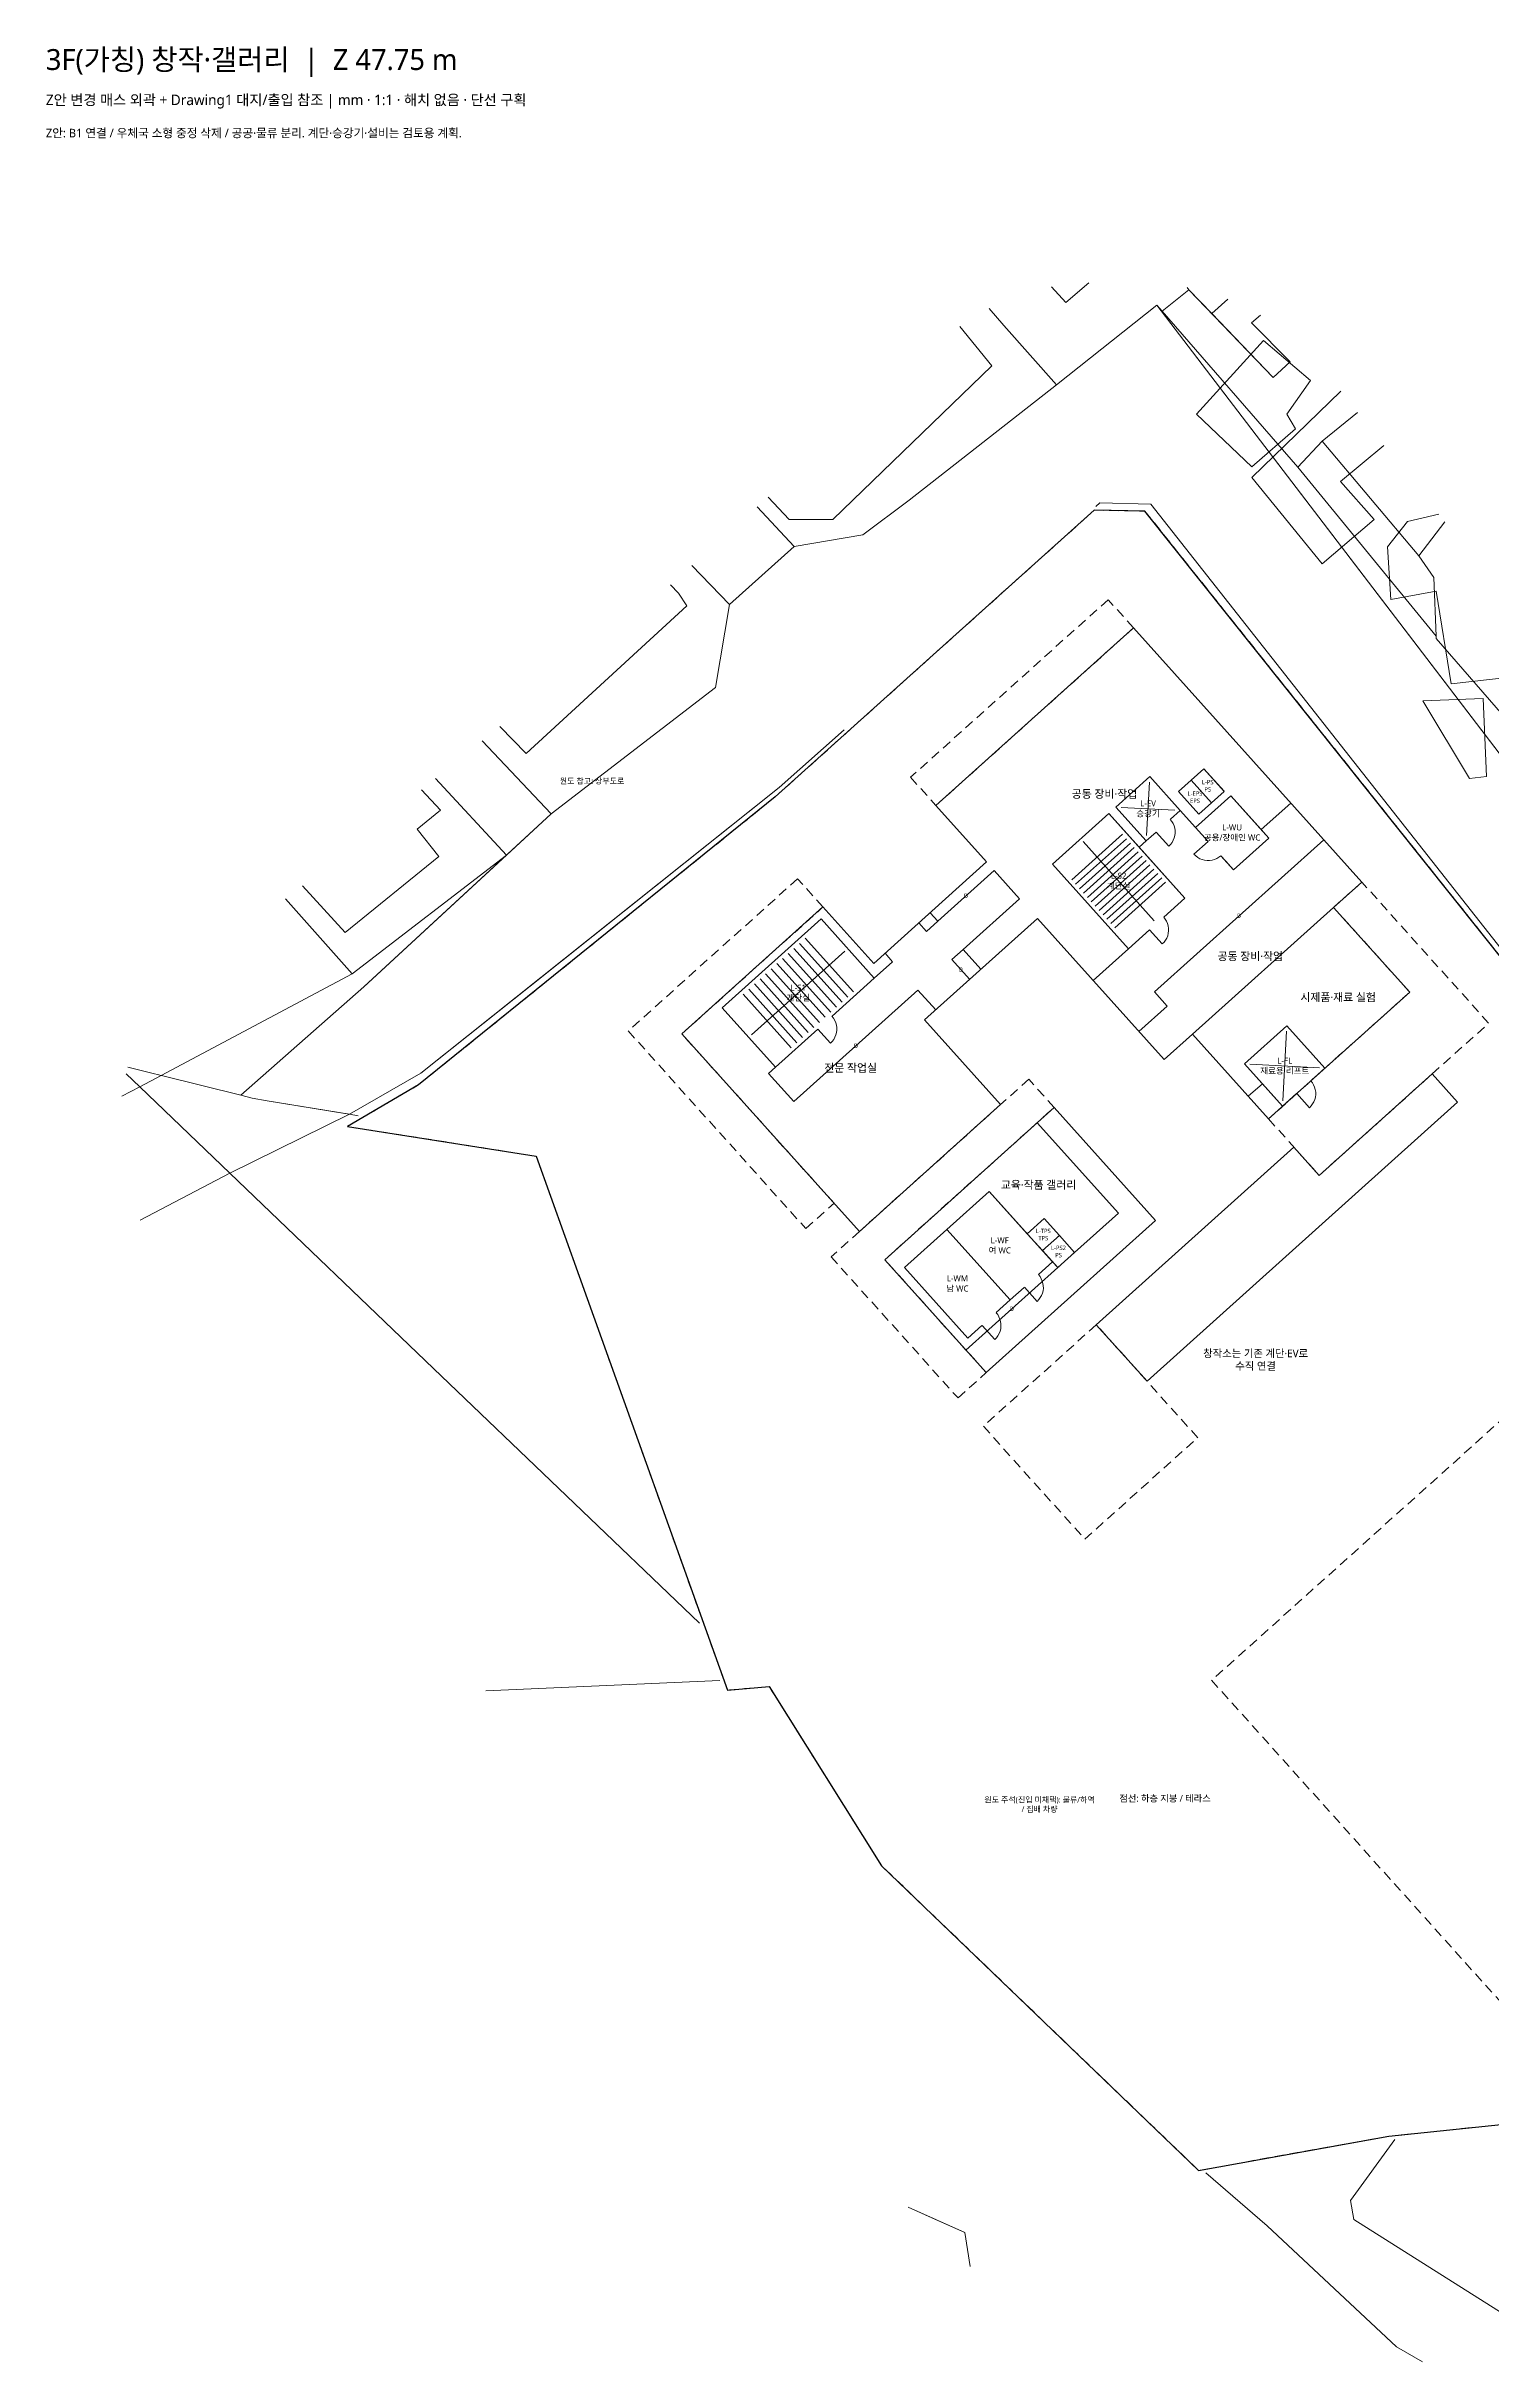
# Model space of a CAD drawing. Header units: millimetres. Extents: x -71701 to 357366, y 1091126 to 1572246.
# Drawn here: x -71701 to 4470, y 1280242 to 1402247 of the extents above; entities that cross this region are included whole.
import ezdxf

# ---------------------------------------------------------------- set-up
doc = ezdxf.new("R2010")
doc.units = ezdxf.units.MM
doc.linetypes.add('PLAN_DASH', pattern=[800, 500, -300])
for name, color, linetype, lineweight in [('CON', 2, 'Continuous', 35), ('DOOR', 4, 'Continuous', 13), ('ELEV', 6, 'Continuous', 13), ('EPS_PS', 6, 'Continuous', 18), ('L3_CONTEXT', 8, 'Continuous', 9), ('L3_SITE_3D', 7, 'Continuous', 25), ('L3_SITE_DWG_REF', 8, 'PLAN_DASH', 13), ('L3_TEXT', 7, 'Continuous', 13), ('L3_VOID_ROOF', 8, 'PLAN_DASH', 13), ('SLAB', 8, 'Continuous', 13), ('STAIR', 1, 'Continuous', 13), ('WALL', 3, 'Continuous', 18)]:
    doc.layers.add(name, color=color, linetype=linetype, lineweight=lineweight)
doc.styles.add('KOREAN', font='malgun.ttf')

msp = doc.modelspace()

# ---------------------------------------------------------------- linework, layer by layer
at = {"layer": 'CON'}
for points in [[(-14405, 1371599), (-24819, 1362242)], [(-2375, 1358210), (-14405, 1371599)], [(-24819, 1362242), (-22146, 1359266)], [(-22146, 1359266), (-28096, 1353919)], [(-3863, 1356873), (-2375, 1358210)], [(-30770, 1356895), (-38208, 1350211)], [(-28096, 1353919), (-30770, 1356895)], [(148, 1352410), (-3863, 1356873)], [(-25423, 1350944), (-19472, 1356291)], [(-19472, 1356291), (-12789, 1348852)], [(-7291, 1345726), (148, 1352410)], [(-21413, 1346481), (-25423, 1350944)], [(-38208, 1350211), (-28851, 1339797)], [(-12789, 1348852), (-11301, 1350189)], [(-11301, 1350189), (-7291, 1345726)], [(-28851, 1339797), (-21413, 1346481)], [(-18588, 1346330), (-27514, 1338310)], [(-13242, 1340379), (-18588, 1346330)], [(-22168, 1332359), (-13242, 1340379)], [(-27514, 1338310), (-22168, 1332359)]]:
    msp.add_lwpolyline(points, dxfattribs=at)
at = {"layer": 'DOOR'}
for points in [[(-13210, 1360842), (-12542, 1360098)], [(-12466, 1361511), (-12385, 1361408), (-12319, 1361295), (-12267, 1361175), (-12232, 1361049), (-12213, 1360920), (-12211, 1360789), (-12227, 1360659), (-12259, 1360532), (-12308, 1360411), (-12372, 1360297), (-12450, 1360192), (-12542, 1360098)], [(-10475, 1360342), (-11219, 1359674)], [(-9807, 1359598), (-9910, 1359517), (-10022, 1359450), (-10142, 1359399), (-10268, 1359364), (-10398, 1359345), (-10529, 1359343), (-10658, 1359359), (-10785, 1359391), (-10907, 1359440), (-11021, 1359504), (-11125, 1359582), (-11219, 1359674)], [(-13556, 1355691), (-12888, 1354948)], [(-12812, 1356360), (-12731, 1356257), (-12665, 1356144), (-12613, 1356024), (-12578, 1355898), (-12559, 1355769), (-12558, 1355638), (-12573, 1355508), (-12605, 1355381), (-12654, 1355260), (-12718, 1355146), (-12796, 1355041), (-12888, 1354948)], [(-30299, 1351134), (-30218, 1351031), (-30151, 1350918), (-30100, 1350798), (-30064, 1350672), (-30046, 1350543), (-30044, 1350412), (-30060, 1350282), (-30092, 1350155), (-30141, 1350034), (-30205, 1349920), (-30283, 1349815), (-30374, 1349722)], [(-31043, 1350465), (-30374, 1349722)], [(-5803, 1347063), (-5135, 1346319)], [(-5059, 1347731), (-4978, 1347628), (-4912, 1347516), (-4860, 1347396), (-4825, 1347270), (-4806, 1347140), (-4805, 1347010), (-4820, 1346880), (-4852, 1346753), (-4901, 1346631), (-4965, 1346517), (-5043, 1346413), (-5135, 1346319)], [(-19413, 1337523), (-19332, 1337420), (-19266, 1337307), (-19214, 1337187), (-19179, 1337061), (-19160, 1336932), (-19158, 1336801), (-19174, 1336671), (-19206, 1336544), (-19255, 1336423), (-19319, 1336309), (-19397, 1336204), (-19489, 1336110)], [(-20157, 1336854), (-19489, 1336110)], [(-22389, 1334849), (-21720, 1334105)], [(-21645, 1335518), (-21564, 1335415), (-21497, 1335302), (-21446, 1335182), (-21410, 1335056), (-21392, 1334927), (-21390, 1334796), (-21405, 1334666), (-21438, 1334539), (-21486, 1334418), (-21550, 1334304), (-21629, 1334199), (-21720, 1334105)]]:
    msp.add_lwpolyline(points, dxfattribs=at)
at = {"layer": 'ELEV'}
for points in [[(-13565, 1363481), (-13716, 1360657)], [(-15052, 1362144), (-12228, 1361993)], [(-6336, 1350349), (-6532, 1346677)], [(-8270, 1348611), (-4598, 1348415)]]:
    msp.add_lwpolyline(points, dxfattribs=at)
at = {"layer": 'EPS_PS'}
for points in [[(-10695, 1364178), (-9626, 1362987), (-10295, 1362386), (-11364, 1363576), (-10695, 1364178)], [(-11364, 1363576), (-10295, 1362386), (-10965, 1361784), (-12034, 1362974), (-11364, 1363576)], [(-19113, 1340481), (-18311, 1339588), (-19204, 1338786), (-20006, 1339679), (-19113, 1340481)], [(-18311, 1339588), (-17509, 1338695), (-18402, 1337893), (-19204, 1338786), (-18311, 1339588)]]:
    msp.add_lwpolyline(points, dxfattribs=at)
at = {"layer": 'L3_CONTEXT'}
for points in [[(-16765, 1389781), (-17978, 1388742), (-18720, 1389579)], [(-61445, 1346973), (-54961, 1352684), (-45090, 1361810), (-36435, 1368458), (-35703, 1372838), (-32284, 1375883), (-28679, 1376499), (-26228, 1378338), (-18469, 1384408), (-13184, 1388609), (20800, 1344150), (21716, 1343255), (35540, 1341832), (37643, 1342683), (39419, 1343348), (46187, 1347208), (48021, 1349013)], [(-22021, 1388431), (-21235, 1387541), (-18469, 1384408), (-26228, 1378338), (-28679, 1376499), (-32284, 1375883), (-34231, 1377983)], [(-11579, 1389536), (-11483, 1389418), (-12898, 1388285), (-13184, 1388609), (-18469, 1384408), (-21235, 1387541), (-22021, 1388431)], [(15970, 1350468), (-13184, 1388609), (-12898, 1388285), (-5739, 1380069), (1541, 1371172), (1539, 1371036), (5061, 1367008), (11953, 1358280), (17327, 1351906), (15970, 1350468)], [(-2602, 1382960), (-4469, 1381439), (-5739, 1380069), (-12898, 1388285), (-11483, 1389418)], [(-9427, 1388915), (-10281, 1388164), (-11483, 1389418), (-11579, 1389536)], [(-11483, 1389418), (-7050, 1384790), (-6157, 1385628), (-8184, 1387673), (-7720, 1388087)], [(-10281, 1388164), (-9427, 1388915)], [(-23566, 1387480), (-21864, 1385412), (-30254, 1377310), (-32550, 1377310)], [(-7720, 1388087), (-8184, 1387673), (-6157, 1385628), (-7050, 1384790), (-10281, 1388164)], [(-5084, 1384635), (-6320, 1382859), (-5878, 1382082), (-8175, 1380085), (-11089, 1382859), (-7556, 1386744), (-5084, 1384635)], [(-1213, 1381219), (-3494, 1379308), (-1727, 1377310), (-4465, 1374979), (-8175, 1379530), (-3487, 1384069)], [(-4469, 1381439), (-2602, 1382960)], [(-5739, 1380069), (-4469, 1381439), (625, 1375399), (1426, 1374264), (1541, 1371172), (-5739, 1380069)], [(1998, 1377195), (625, 1375399), (-4469, 1381439)], [(-34231, 1377983), (-32284, 1375883), (-35703, 1372838)], [(-32550, 1377310), (-33659, 1378498)], [(14762, 1342277), (-13500, 1378126), (-16184, 1378185), (-16397, 1377996)], [(2335, 1368653), (1540, 1373536), (-844, 1373092), (-1021, 1375867), (39, 1377199), (1685, 1377587)], [(625, 1375399), (1998, 1377195)], [(12505, 1364025), (12742, 1363346), (12082, 1362086), (13175, 1361173), (11953, 1358280), (5061, 1367008), (1539, 1371036), (1541, 1371172), (1426, 1374264), (625, 1375399)], [(-37679, 1374885), (-35703, 1372838), (-36435, 1368458), (-45090, 1361810), (-48731, 1365653)], [(-38806, 1373873), (-38379, 1373425)], [(-35703, 1372838), (-37679, 1374885)], [(-38379, 1373425), (-37938, 1372759), (-46416, 1364990), (-47800, 1366404)], [(5404, 1372926), (6221, 1369097), (2335, 1368653)], [(834, 1367765), (4013, 1367876), (4190, 1363769), (3307, 1363658), (834, 1367765)], [(-29655, 1366232), (-33083, 1363190), (-51972, 1348135), (-55724, 1345970), (-60064, 1346681), (-60857, 1346827), (-61445, 1346973)], [(-55263, 1345894), (-55724, 1345970), (-51972, 1348135), (-46205, 1352731), (-33083, 1363190), (-29655, 1366232)], [(-48731, 1365653), (-45090, 1361810), (-47449, 1359629), (-51197, 1363662)], [(-51932, 1363069), (-50920, 1361993), (-52157, 1360995), (-51009, 1359552), (-55955, 1355556), (-58203, 1358007)], [(-51197, 1363662), (-47449, 1359629), (-55576, 1353373)], [(-65648, 1348018), (-55576, 1353373), (-47449, 1359629), (-54960, 1352685), (-54961, 1352684), (-61445, 1346973), (-65632, 1348014), (-65648, 1348018)], [(-59102, 1357320), (-55576, 1353373), (-65648, 1348018), (-65846, 1348066), (-65995, 1348104), (-67410, 1348456)], [(-55576, 1353373), (-59102, 1357320)], [(-67411, 1348451), (-65995, 1348104), (-65846, 1348066), (-65648, 1348018), (-66780, 1347417)], [(-67494, 1348102), (-66780, 1347417), (-67712, 1346922)], [(-67712, 1346922), (-66780, 1347417), (-62034, 1342870), (-66762, 1340397)], [(-66780, 1347417), (-67494, 1348102)], [(-66780, 1347417), (-65648, 1348018), (-65632, 1348014), (-61445, 1346973), (-60858, 1346827), (-60064, 1346681), (-55965, 1346009), (-55724, 1345970), (-62034, 1342870), (-66780, 1347417)], [(-37286, 1319156), (-51289, 1332572), (-62034, 1342870), (-55724, 1345970)], [(-55724, 1345970), (-55263, 1345894)], [(-66762, 1340397), (-62034, 1342870), (-51289, 1332572), (-37285, 1319153)], [(-48544, 1315593), (-36208, 1316144)], [(7736, 1281075), (-2787, 1287742), (-2964, 1288741), (-633, 1291954)], [(-10600, 1290189), (-7358, 1287395), (-542, 1281025), (821, 1280242)], [(-23022, 1285254), (-23292, 1287043), (-26278, 1288383)], [(-26278, 1288383), (-24686, 1287669), (-23292, 1287043), (-23022, 1285254)]]:
    msp.add_lwpolyline(points, dxfattribs=at)
at = {"layer": 'L3_SITE_3D'}
msp.add_lwpolyline([(18551, 1337208), (-13801, 1377755), (-16484, 1377797), (-33292, 1362694), (-46350, 1352153), (-52089, 1347520), (-55828, 1345332), (-45883, 1343764), (-43619, 1337440), (-35811, 1315629), (-33604, 1315818), (-27684, 1306378), (-10980, 1290324), (-945, 1292122), (4976, 1292743)], dxfattribs=at)
at = {"layer": 'L3_SITE_DWG_REF'}
msp.add_lwpolyline([(4976, 1292743), (-945, 1292122), (-10980, 1290324), (-27684, 1306378), (-33604, 1315818), (-35811, 1315629), (-43619, 1337440), (-45883, 1343764), (-55828, 1345332), (-52089, 1347520), (-46350, 1352153), (-33292, 1362694), (-16484, 1377797), (-13801, 1377755), (18551, 1337208)], dxfattribs=at)
at = {"layer": 'L3_VOID_ROOF'}
for points in [[(-26156, 1363729), (-24819, 1362242), (-14405, 1371599), (-15742, 1373086), (-26156, 1363729)], [(-32107, 1358382), (-41033, 1350362), (-31676, 1339948), (-30188, 1341285), (-38208, 1350211), (-30770, 1356895), (-32107, 1358382)], [(-2375, 1358210), (-3863, 1356873), (148, 1352410), (-7291, 1345726), (-4617, 1342751), (4309, 1350771), (-2375, 1358210)], [(-21413, 1346481), (-28851, 1339797), (-30339, 1338461), (-23655, 1331022), (-22168, 1332359), (-27514, 1338310), (-18588, 1346330), (-19925, 1347818), (-21413, 1346481)], [(-22319, 1329535), (-16972, 1323584), (-11021, 1328931), (-16368, 1334881), (-22319, 1329535)], [(-10288, 1316145), (7089, 1296806), (27917, 1315520), (10539, 1334860), (-10288, 1316145)]]:
    msp.add_lwpolyline(points, dxfattribs=at)
at = {"layer": 'SLAB'}
for points in [[(1333, 1348098), (-4617, 1342751)], [(2670, 1346610), (1333, 1348098)], [(-13694, 1331906), (2670, 1346610)], [(-5954, 1344239), (-16368, 1334881)], [(-4617, 1342751), (-5954, 1344239)], [(-16368, 1334881), (-13694, 1331906)]]:
    msp.add_lwpolyline(points, dxfattribs=at)
at = {"layer": 'STAIR'}
for points in [[(-17664, 1358319), (-14987, 1360725)], [(-17458, 1358089), (-14780, 1360495)], [(-17251, 1357859), (-14573, 1360265)], [(-17061, 1360340), (-13318, 1356174)], [(-17045, 1357629), (-14367, 1360035)], [(-16838, 1357399), (-14160, 1359805)], [(-16632, 1357169), (-13954, 1359575)], [(-16425, 1356939), (-13747, 1359345)], [(-16218, 1356709), (-13541, 1359115)], [(-16012, 1356479), (-13334, 1358885)], [(-15805, 1356249), (-13127, 1358655)], [(-15599, 1356019), (-12921, 1358426)], [(-15392, 1355790), (-12714, 1358196)], [(-34529, 1350156), (-29620, 1354567)], [(-32600, 1354443), (-30061, 1351617)], [(-32303, 1354711), (-29763, 1351884)], [(-32005, 1354978), (-29466, 1352151)], [(-31708, 1355245), (-29168, 1352419)], [(-34088, 1353107), (-31548, 1350280)], [(-33791, 1353374), (-31251, 1350547)], [(-33493, 1353641), (-30953, 1350815)], [(-33195, 1353909), (-30656, 1351082)], [(-32898, 1354176), (-30358, 1351349)], [(-34981, 1352305), (-32441, 1349478)], [(-34683, 1352572), (-32143, 1349745)], [(-34386, 1352839), (-31846, 1350013)]]:
    msp.add_lwpolyline(points, dxfattribs=at)
at = {"layer": 'WALL'}
for points in [[(-11364, 1363576), (-10695, 1364178)], [(-10695, 1364178), (-9630, 1362992)], [(-15335, 1362160), (-13550, 1363764)], [(-13215, 1360838), (-13731, 1360374), (-15335, 1362160), (-13550, 1363764)], [(-13550, 1363764), (-11946, 1361978)], [(-13550, 1363764), (-11946, 1361978), (-12462, 1361515)], [(-12034, 1362974), (-11364, 1363576)], [(-10969, 1361789), (-12034, 1362974)], [(-11364, 1363576), (-10299, 1362390)], [(-18682, 1359152), (-15707, 1361825)], [(-13561, 1355687), (-14672, 1354689), (-18682, 1359152), (-15707, 1361825)], [(-15707, 1361825), (-14103, 1360040)], [(-15707, 1361825), (-11697, 1357362), (-12808, 1356364)], [(-13731, 1360374), (-15335, 1362160)], [(-11946, 1361978), (-12462, 1361515)], [(-11946, 1361978), (-11144, 1361086)], [(-11144, 1361086), (-9284, 1362757)], [(-10479, 1360346), (-11144, 1361086), (-9284, 1362757)], [(-9284, 1362757), (-7279, 1360525), (-9138, 1358854), (-9803, 1359594)], [(-9284, 1362757), (-7680, 1360971)], [(-7680, 1360971), (-6119, 1362374)], [(-14103, 1360040), (-13731, 1360374)], [(-13215, 1360838), (-13731, 1360374)], [(-4382, 1360440), (-13306, 1352421)], [(-10479, 1360346), (-11144, 1361086)], [(-7279, 1360525), (-9138, 1358854)], [(-7680, 1360971), (-7279, 1360525)], [(-14672, 1354689), (-18682, 1359152)], [(-14103, 1360040), (-11697, 1357362)], [(-9539, 1359301), (-9803, 1359594)], [(-9138, 1358854), (-9539, 1359301)], [(-24720, 1356146), (-21745, 1358820)], [(-21745, 1358820), (-20408, 1357332)], [(-20408, 1357332), (-23383, 1354659)], [(-11697, 1357362), (-12808, 1356364)], [(-11300, 1350191), (-3864, 1356871)], [(-36081, 1351584), (-30874, 1356263)], [(-31047, 1350461), (-33274, 1348460), (-36081, 1351584), (-30874, 1356263)], [(-30874, 1356263), (-28067, 1353139)], [(-30874, 1356263), (-28067, 1353139), (-30294, 1351138)], [(-25715, 1356057), (-25315, 1355612)], [(-25315, 1355612), (-24720, 1356146)], [(-25120, 1356591), (-24720, 1356146)], [(-13561, 1355687), (-14672, 1354689)], [(-27100, 1354008), (-27500, 1354453)], [(-23383, 1354659), (-23978, 1354124)], [(-23383, 1354659), (-22449, 1353619)], [(-16530, 1353019), (-14672, 1354689)], [(-28067, 1353139), (-30294, 1351138)], [(-28067, 1353139), (-27100, 1354008)], [(-23978, 1354124), (-23044, 1353084)], [(-25764, 1352520), (-32309, 1346638)], [(-24829, 1351480), (-25764, 1352520)], [(-13306, 1352421), (-12638, 1351677)], [(-33274, 1348460), (-36081, 1351584)], [(-12638, 1351677), (-14124, 1350341)], [(-8552, 1348626), (-6321, 1350631)], [(-5808, 1347059), (-6547, 1346395), (-8552, 1348626), (-6321, 1350631)], [(-6321, 1350631), (-4317, 1348401)], [(-6321, 1350631), (-4315, 1348400), (-5055, 1347735)], [(-31047, 1350461), (-33274, 1348460)], [(-33646, 1348126), (-33274, 1348460)], [(-7616, 1347585), (-8552, 1348626)], [(-32309, 1346638), (-33646, 1348126)], [(-8359, 1346918), (-7616, 1347585)], [(-6548, 1346396), (-7616, 1347585)], [(-15204, 1340767), (-19480, 1345526)], [(-24243, 1339905), (-22011, 1341910)], [(-20161, 1336850), (-20901, 1336186), (-24243, 1339905), (-22011, 1341910)], [(-22011, 1341910), (-20006, 1339679)], [(-22011, 1341910), (-18669, 1338191), (-19409, 1337527)], [(-26474, 1337900), (-24243, 1339905)], [(-22393, 1334845), (-23132, 1334181), (-26474, 1337900), (-24243, 1339905)], [(-24243, 1339905), (-20901, 1336186)], [(-24243, 1339905), (-20901, 1336186), (-21640, 1335522)], [(-20006, 1339679), (-19113, 1340481)], [(-20006, 1339679), (-19204, 1338786)], [(-19113, 1340481), (-18311, 1339588)], [(-17509, 1338695), (-15204, 1340767)], [(-19134, 1338849), (-19204, 1338786)], [(-19204, 1338786), (-18669, 1338191)], [(-18311, 1339588), (-18381, 1339525)], [(-18311, 1339588), (-17509, 1338695)], [(-17509, 1338695), (-17579, 1338633)], [(-23132, 1334181), (-26474, 1337900)], [(-23235, 1333550), (-18402, 1337893)], [(-18669, 1338191), (-19409, 1337527)], [(-18402, 1337893), (-18669, 1338191)], [(-18332, 1337956), (-18402, 1337893)], [(-20901, 1336186), (-21640, 1335522)], [(-20161, 1336850), (-20901, 1336186)], [(-22393, 1334845), (-23132, 1334181)]]:
    msp.add_lwpolyline(points, dxfattribs=at)

# ---------------------------------------------------------------- texts
at = {"layer": 'DOOR', "char_height": 230, "width": 6000, "attachment_point": 5, "style": 'KOREAN'}
for insert in [(-23232, 1357483), (-8843, 1356431), (-23511, 1353603), (-29037, 1349579), (-20819, 1335721)]:
    msp.add_mtext('D', dxfattribs=dict(at, insert=insert))
at = {"layer": 'L3_CONTEXT', "char_height": 300, "width": 6000, "attachment_point": 5, "style": 'KOREAN'}
for s, insert in [('원도 참고: 상부도로', (-42938, 1363518)), ('원도 주석(진입 미채택): 물류/하역 / 집배 차량', (-19358, 1309588))]:
    msp.add_mtext(s, dxfattribs=dict(at, insert=insert))
at = {"layer": 'L3_TEXT', "style": 'KOREAN'}
for s, insert, char_height, width, attachment_point in [('3F(가칭) 창작·갤러리  |  Z 47.75 m', (-71723, 1402100), 1100, 110000, 1), ('Z안 변경 매스 외곽 + Drawing1 대지/출입 참조 | mm · 1:1 · 해치 없음 · 단선 구획', (-71723, 1399700), 550, 110000, 1), ('Z안: B1 연결 / 우체국 소형 중정 삭제 / 공공·물류 분리. 계단·승강기·설비는 검토용 계획.', (-71723, 1397900), 450, 110000, 1), ('공동 장비·작업', (-15936, 1362829), 420, 6000, 5), ('L-EPS\\PEPS', (-11165, 1362680), 230, 6000, 5), ('L-PS\\PPS', (-10495, 1363282), 230, 6000, 5), ('L-EV\\P승강기', (-13640, 1362069), 320, 6000, 5), ('L-WU\\P공용/장애인 WC', (-9211, 1360805), 320, 6000, 5), ('L-S2\\P계단실', (-15189, 1358257), 320, 6000, 5), ('공동 장비·작업', (-8250, 1354275), 420, 6000, 5), ('L-S1\\P계단실', (-32074, 1352362), 320, 6000, 5), ('시제품·재료 실험', (-3621, 1352116), 420, 6000, 5), ('전문 작업실', (-29312, 1348390), 420, 6000, 5), ('L-FL\\P재료용 리프트', (-6434, 1348513), 320, 6000, 5), ('교육·작품 갤러리', (-19409, 1342231), 420, 6000, 5), ('L-TPS\\PTPS', (-19159, 1339633), 230, 6000, 5), ('L-WF\\P여 WC', (-21456, 1339048), 320, 6000, 5), ('L-PS2\\PPS', (-18357, 1338741), 230, 6000, 5), ('L-WM\\P남 WC', (-23688, 1337043), 320, 6000, 5), ('창작소는 기존 계단·EV로 수직 연결', (-7970, 1333016), 400, 6000, 5), ('점선: 하층 지붕 / 테라스', (-12746, 1309904), 350, 6000, 5)]:
    msp.add_mtext(s, dxfattribs=dict(at, insert=insert, char_height=char_height, width=width, attachment_point=attachment_point))

doc.saveas('drawing.dxf')
